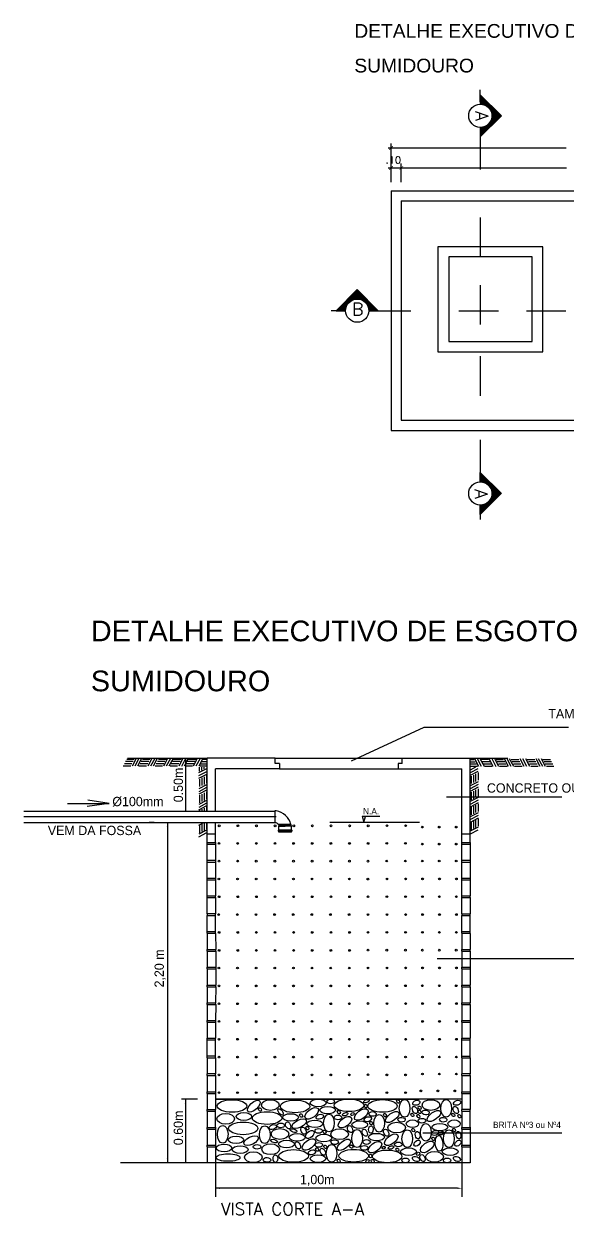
# Model space of a CAD drawing. Header units: millimetres. Extents: x -1292 to 2253, y 326 to 453.
# Drawn here: x 2054.06 to 2057.17, y 326.11 to 332.91 of the extents above; entities that cross this region are included whole.
import ezdxf
from ezdxf.enums import TextEntityAlignment as Align

# ---------------------------------------------------------------- set-up
doc = ezdxf.new("R2010")
doc.units = ezdxf.units.MM
doc.header["$LTSCALE"] = 0.5
for name, pattern in [('CENTER', [2, 1.25, -0.25, 0.25, -0.25]), ('CENTER2', [28.575, 19.05, -3.175, 3.175, -3.175]), ('CONTINU', [0]), ('DASHDOT', [25.4, 12.7, -6.35, 0, -6.35]), ('HIDDEN2', [0.1875, 0.125, -0.0625]), ('HIDDENX2', [0.75, 0.5, -0.25])]:
    doc.linetypes.add(name, pattern=pattern)
for name, color, linetype in [('ALV', 5, 'Continuous'), ('CARIMBO', 2, 'Continuous'), ('DETALLHES_CAIXAS', 6, 'Continuous'), ('GROSSA', 3, 'Continuous'), ('NIVEIS', 1, 'Continuous'), ('Peças sanitárias', 1, 'Continuous'), ('PORTAS', 3, 'Continuous'), ('SANHIDRO', 1, 'DASHDOT'), ('TEXTO0', 7, 'Continuous'), ('TigreCad', 3, 'Continuous'), ('TXT_0', 7, 'Continuous'), ('TXT_1', 2, 'Continuous'), ('TXT_2', 6, 'Continuous')]:
    doc.layers.add(name, color=color, linetype=linetype)
doc.layers.add('DI-Títulos', color=3, linetype='Continuous', lineweight=30)
doc.styles.add('ADITIVOCAD', font='ROMANS.shx')
doc.styles.add('ARIAL', font='arial.ttf', dxfattribs={"height": 2})
doc.styles.add('ROMANS', font='romans')

# ---------------------------------------------------------------- blocks, each defined once
blk = doc.blocks.new('A$C70FF6A4E')
at = {"color": 8}
blk.add_circle((0.01, 0.01), 0.01, dxfattribs=at)
blk = doc.blocks.new('A$C423523D7')
at = {"color": 8}
for centre in [(-1.182, 0.177), (-0.962, 0.177), (-0.742, 0.177), (-0.522, 0.177), (-0.083, 0.177), (0.138, 0.177), (0.358, 0.177)]:
    blk.add_circle(centre, 0.01, dxfattribs=at)
blk.add_blockref('A$C70FF6A4E', (-0.312, 0.167))
blk = doc.blocks.new('A$C49C011D1')
blk.add_blockref('A$C423523D7', (1.192, -0.167))
blk = doc.blocks.new('A$C32DA5A29')
blk.add_blockref('A$C49C011D1', (0, 0))
blk = doc.blocks.new('A$C4F476D9A')
at = {"layer": 'Peças sanitárias', "linetype": 'CENTER'}
blk.add_solid([(0.083, 0.25), (0, 0.25), (0.042, 0)], dxfattribs=at)
blk = doc.blocks.new('A$C71DC0D8D')
blk.add_blockref('A$C4F476D9A', (0, 0))
blk = doc.blocks.new('A$C7BE56E5E')
blk.add_blockref('A$C71DC0D8D', (0, 0))
blk = doc.blocks.new('A$C667A0BA7')
at = {"rotation": 270}
blk.add_blockref('A$C7BE56E5E', (0, 0.083), dxfattribs=at)
blk = doc.blocks.new('A$C64D957A7')
at = {"rotation": 180}
blk.add_blockref('A$C667A0BA7', (0.25, 0.083), dxfattribs=at)
blk = doc.blocks.new('A$C1E29288D')
at = {"rotation": 90}
blk.add_blockref('A$C64D957A7', (0.083, 0), dxfattribs=at)
blk = doc.blocks.new('A$C61DD6B29')
at = {"xscale": 0.5, "yscale": 0.5, "zscale": 0.5, "rotation": 90}
blk.add_blockref('A$C64D957A7', (0.042, 0), dxfattribs=at)
blk = doc.blocks.new('A$C675D1312')
at = {"layer": 'PORTAS', "ltscale": 0.1}
blk.add_line((0, 0), (4.106, 0), dxfattribs=at)
at = {"color": 2}
blk.add_text('BRITA Nº3 ou Nº4', height=0.18309, dxfattribs=at).set_placement((2.077, 0.145))
blk = doc.blocks.new('A$C22A138B2')
at = {"color": 8}
blk.add_circle((0.01, 0.01), 0.01, dxfattribs=at)
blk = doc.blocks.new('A$C7F82607C')
at = {"layer": 'GROSSA', "linetype": 'Continuous', "ltscale": 5}
for p, q in [((0.014, 0.253), (0, 0.253)), ((0, 0.253), (0, 0.111)), ((0.015, 0.111), (0.001, 0.111)), ((0.191, 0.09), (0.04, 0.089)), ((0.04, 0.089), (0.04, 0.085)), ((0.042, 0.089), (0.04, 0.089)), ((0.046, 0.085), (0.04, 0.085)), ((0.041, 0.01), (0.041, 0.023)), ((0.042, 0.089), (0.188, 0.09)), ((0.042, 0.009), (0.047, 0.008)), ((0.043, 0.024), (0.046, 0.025)), ((0.2, 0.024), (0.043, 0.023)), ((0.2, 0.011), (0.043, 0.01)), ((0.046, 0.085), (0.189, 0.085)), ((0.047, 0.071), (0.052, 0.075)), ((0.047, 0.026), (0.047, 0.071)), ((0.047, 0.071), (0.121, 0.071)), ((0.196, 0.026), (0.047, 0.025)), ((0.196, 0.008), (0.048, 0.007)), ((0.048, 0), (0.048, 0.006)), ((0.196, 0.001), (0.048, 0)), ((0.191, 0.076), (0.052, 0.075)), ((0.195, 0.071), (0.121, 0.071)), ((0.188, 0.09), (0.191, 0.09)), ((0.189, 0.085), (0.191, 0.085)), ((0.191, 0.085), (0.191, 0.09)), ((0.195, 0.071), (0.191, 0.076)), ((0.196, 0.027), (0.195, 0.071)), ((0.196, 0.001), (0.196, 0.007)), ((0.201, 0.025), (0.197, 0.025)), ((0.201, 0.009), (0.197, 0.008)), ((0.202, 0.011), (0.202, 0.024))]:
    blk.add_line(p, q, dxfattribs=at)
for centre, radius, start, end in [((-0.023, 0.038), 0.218, 13.7576, 80.0789), ((-0.022, 0.036), 0.0839, 39.4302, 63.7959), ((0.043, 0.023), 0.00139, 95.2331, 180.2331), ((0.043, 0.01), 0.00139, 180.2331, 255.2331), ((-0.022, 0.036), 0.0839, 27.9896, 35.6088), ((0.046, 0.026), 0.00139, 275.2331, 0.2331), ((0.046, 0.006), 0.00139, 0.2331, 75.2331), ((-0.023, 0.038), 0.218, 10.0093, 12.5559), ((0.197, 0.027), 0.00139, 180.2331, 265.2331), ((0.197, 0.007), 0.00139, 105.2331, 180.2331), ((0.2, 0.024), 0.00139, 0.2331, 85.2331), ((0.2, 0.011), 0.00139, 285.2331, 0.2331)]:
    blk.add_arc(centre, radius, start, end, dxfattribs=at)
blk = doc.blocks.new('A$C611E5ACA')
at = {"layer": 'GROSSA', "linetype": 'Continuous', "ltscale": 5}
for p, q in [((0, 0.248), (2.963, 0.248)), ((0, 0.115), (2.963, 0.115))]:
    blk.add_line(p, q, dxfattribs=at)
blk.add_blockref('A$C7F82607C', (2.963, 0))
blk = doc.blocks.new('A$C11321B0A')
blk.add_line((0, 0), (0.089, 0))
blk = doc.blocks.new('A$C659C1EAA')
at = {"rotation": 180}
blk.add_blockref('A$C1E29288D', (0.083, 0.25), dxfattribs=at)
blk = doc.blocks.new('A$C52C8562B')
at = {"color": 8}
for centre in [(0.05, 0.05), (1.15, 0.051), (2.25, 0.05), (3.35, 0.05), (5.55, 0.05), (6.65, 0.05), (7.75, 0.05), (8.847, 0.05), (9.952, 0.057), (11.053, 0.058)]:
    blk.add_circle(centre, 0.05, dxfattribs=at)
at = {"xscale": 5, "yscale": 5, "zscale": 5}
blk.add_blockref('A$C70FF6A4E', (4.4, 0), dxfattribs=at)
blk = doc.blocks.new('A$C38BB160F')
blk.add_blockref('A$C52C8562B', (0, 0))
blk = doc.blocks.new('A$C335C0337')
blk.add_line((0, 0.092), (0.048, 0))
blk = doc.blocks.new('A$C67143AF9')
blk.add_line((0, 0.081), (0.089, 0.081))
for p in [(0.013, 0.055), (0.027, 0.029), (0.041, 0)]:
    blk.add_blockref('A$C11321B0A', p)
blk = doc.blocks.new('A$C104B1F9D')
blk.add_blockref('A$C67143AF9', (0, 0))
blk = doc.blocks.new('A$C023C7444')
blk.add_blockref('A$C104B1F9D', (0, 0))
blk = doc.blocks.new('A$C48E47462')
blk.add_blockref('A$C023C7444', (0, 0))
blk = doc.blocks.new('A$C521C59AA')
blk.add_line((0, 0.092), (0.048, 0))
for p in [(0.031, 0), (0.065, 0)]:
    blk.add_blockref('A$C335C0337', p)
blk = doc.blocks.new('A$C130C3C6E')
blk.add_blockref('A$C521C59AA', (0, 0))
blk = doc.blocks.new('A$C38B56679')
blk.add_line((0, 0.094), (0.048, 0.002))
for p in [(0.033, 0), (0.065, 0.002)]:
    blk.add_blockref('A$C335C0337', p)
blk = doc.blocks.new('A$C310479E9')
at = {"layer": 'GROSSA', "linetype": 'Continuous', "ltscale": 5}
for p, q in [((0, 0.028), (0.073, 0.028)), ((0, 0.003), (0.083, 0.003)), ((0.001, 0.081), (0.045, 0.081)), ((0.001, 0.054), (0.057, 0.054)), ((0.046, 0.094), (0.094, 0.002)), ((0.079, 0.095), (0.127, 0.002)), ((0.126, 0.083), (0.215, 0.083)), ((0.398, 0.094), (0.446, 0.002))]:
    blk.add_line(p, q, dxfattribs=at)
for name, p in [('A$C335C0337', (0.112, 0.002)), ('A$C11321B0A', (0.14, 0.057)), ('A$C11321B0A', (0.153, 0.031)), ('A$C11321B0A', (0.167, 0.002)), ('A$C38B56679', (0.217, 0)), ('A$C67143AF9', (0.302, 0.002)), ('A$C335C0337', (0.429, 0.002)), ('A$C335C0337', (0.463, 0.002)), ('A$C104B1F9D', (0.48, 0.002)), ('A$C521C59AA', (0.583, 0.002)), ('A$C023C7444', (0.67, 0.002)), ('A$C130C3C6E', (0.769, 0.003)), ('A$C48E47462', (0.856, 0.002))]:
    blk.add_blockref(name, p, dxfattribs=at)
blk = doc.blocks.new('A$C318D66E1')
at = {"layer": 'CARIMBO'}
for p, q in [((0, 0.37), (4.92, 0.37)), ((4.92, 0.37), (2.3, 0)), ((4.92, 0.37), (2.37, 0.75))]:
    blk.add_line(p, q, dxfattribs=at)
blk = doc.blocks.new('A$C17917D01')
blk.add_blockref('A$C318D66E1', (0, 0))
blk = doc.blocks.new('A$C42AA328A')
at = {"layer": 'PORTAS', "ltscale": 0.1}
for p, q in [((0, 0.176), (0.045, 0)), ((0, 0.176), (0.523, 0.176)), ((0.045, 0), (0.096, 0.171))]:
    blk.add_line(p, q, dxfattribs=at)
at = {"color": 2}
blk.add_text('N.A.', height=0.1831, dxfattribs=at).set_placement((0.027, 0.23))
blk = doc.blocks.new('_ArchTick')
at = {"color": 0, "const_width": 0.15}
blk.add_lwpolyline([(-0.5, -0.5), (0.5, 0.5)], dxfattribs=at)
blk = doc.blocks.new('*X73')
at = {"color": 0}
for p, q in [((101.59, 65.457), (101.923, 65.79)), ((101.608, 65.457), (101.932, 65.781)), ((101.626, 65.457), (101.941, 65.772)), ((101.643, 65.457), (101.95, 65.763)), ((102.198, 65.457), (101.893, 65.762)), ((102.216, 65.457), (101.901, 65.771)), ((102.233, 65.457), (101.91, 65.78)), ((102.251, 65.457), (101.919, 65.789)), ((101.661, 65.457), (101.958, 65.755)), ((101.748, 65.518), (101.698, 65.568)), ((101.753, 65.531), (101.707, 65.577)), ((101.759, 65.543), (101.716, 65.586)), ((101.765, 65.554), (101.725, 65.594)), ((101.772, 65.565), (101.733, 65.603)), ((101.78, 65.575), (101.742, 65.612)), ((101.788, 65.584), (101.751, 65.621)), ((101.797, 65.593), (101.76, 65.63)), ((101.807, 65.601), (101.769, 65.639)), ((101.817, 65.609), (101.778, 65.648)), ((101.827, 65.615), (101.787, 65.656)), ((101.839, 65.622), (101.795, 65.665)), ((101.851, 65.627), (101.804, 65.674)), ((101.864, 65.632), (101.813, 65.683)), ((101.878, 65.636), (101.822, 65.692)), ((101.892, 65.639), (101.831, 65.701)), ((101.908, 65.641), (101.84, 65.709)), ((101.847, 65.626), (101.967, 65.746)), ((101.925, 65.641), (101.848, 65.718)), ((101.944, 65.64), (101.857, 65.727)), ((101.966, 65.636), (101.866, 65.736)), ((101.874, 65.635), (101.976, 65.737)), ((101.993, 65.627), (101.875, 65.745)), ((102.035, 65.602), (101.884, 65.754)), ((101.897, 65.64), (101.985, 65.728)), ((101.916, 65.641), (101.994, 65.719)), ((101.933, 65.641), (102.003, 65.71)), ((101.949, 65.639), (102.011, 65.702)), ((101.964, 65.636), (102.02, 65.693)), ((101.978, 65.633), (102.029, 65.684)), ((101.991, 65.628), (102.038, 65.675)), ((102.003, 65.622), (102.047, 65.666)), ((102.015, 65.616), (102.056, 65.657)), ((102.025, 65.609), (102.065, 65.649)), ((102.036, 65.602), (102.073, 65.64)), ((102.045, 65.594), (102.082, 65.631)), ((102.054, 65.585), (102.091, 65.622)), ((102.062, 65.576), (102.1, 65.613)), ((102.18, 65.457), (102.067, 65.571)), ((102.07, 65.566), (102.109, 65.604)), ((102.077, 65.555), (102.118, 65.595)), ((102.084, 65.544), (102.126, 65.587)), ((102.09, 65.532), (102.135, 65.578)), ((102.095, 65.52), (102.144, 65.569)), ((101.597, 65.457), (101.592, 65.462)), ((101.615, 65.457), (101.601, 65.471)), ((101.632, 65.457), (101.61, 65.48)), ((101.65, 65.457), (101.619, 65.488)), ((101.668, 65.457), (101.627, 65.497)), ((101.685, 65.457), (101.636, 65.506)), ((101.703, 65.457), (101.645, 65.515)), ((101.721, 65.457), (101.654, 65.524)), ((101.737, 65.458), (101.663, 65.533)), ((101.738, 65.475), (101.672, 65.541)), ((101.679, 65.457), (101.753, 65.531)), ((101.74, 65.49), (101.68, 65.55)), ((101.744, 65.505), (101.689, 65.559)), ((101.696, 65.457), (101.744, 65.504)), ((101.714, 65.457), (101.739, 65.482)), ((101.732, 65.457), (101.737, 65.463)), ((102.163, 65.457), (102.092, 65.528)), ((102.099, 65.506), (102.153, 65.56)), ((102.145, 65.457), (102.1, 65.502)), ((102.102, 65.492), (102.162, 65.551)), ((102.127, 65.457), (102.104, 65.48)), ((102.105, 65.477), (102.171, 65.542)), ((102.106, 65.46), (102.179, 65.534)), ((102.109, 65.457), (102.106, 65.461)), ((102.121, 65.457), (102.188, 65.525)), ((102.138, 65.457), (102.197, 65.516)), ((102.156, 65.457), (102.206, 65.507)), ((102.174, 65.457), (102.215, 65.498)), ((102.191, 65.457), (102.224, 65.489)), ((102.209, 65.457), (102.232, 65.481)), ((102.227, 65.457), (102.241, 65.472)), ((102.244, 65.457), (102.25, 65.463))]:
    blk.add_line(p, q, dxfattribs=at)

msp = doc.modelspace()

# ---------------------------------------------------------------- linework, layer by layer
for p, q in [((2055.4965, 328.6893), (2055.4965, 328.7184)), ((2055.4965, 328.7184), (2056.2226, 328.7184)), ((2055.5206, 328.6893), (2055.4965, 328.6893)), ((2055.5207, 328.6893), (2055.5207, 328.6588)), ((2056.1985, 328.6893), (2056.1985, 328.6588)), ((2056.2226, 328.6893), (2056.1985, 328.6893)), ((2056.2226, 328.6893), (2056.2226, 328.7184)), ((2056.2226, 328.7184), (2056.2226, 328.7184)), ((2055.5207, 328.6588), (2056.1985, 328.6588))]:
    msp.add_line(p, q)
at = {"color": 130}
msp.add_line((2056.3208, 328.3523), (2055.8084, 328.3523), dxfattribs=at)
at = {"color": 8}
for p, q in [((2055.1082, 328.228), (2055.1082, 328.2378)), ((2055.1577, 326.7713), (2056.3193, 326.7713))]:
    msp.add_line(p, q, dxfattribs=at)
for centre in [(2056.1346, 326.9107), (2056.2412, 326.9108), (2056.1346, 326.8095), (2056.2412, 326.8095)]:
    msp.add_circle(centre, 0.00484, dxfattribs=at)
at = {"layer": 'ALV', "linetype": 'CONTINU'}
msp.add_line((2056.6112, 326.4088), (2054.612, 326.4088), dxfattribs=at)
at = {"layer": 'DETALLHES_CAIXAS'}
for p, q in [((2056.1586, 331.9587), (2059.2455, 331.9587)), ((2056.1586, 331.9587), (2056.1586, 330.5897)), ((2056.217, 331.9004), (2059.1871, 331.9004)), ((2056.217, 331.9004), (2056.217, 330.6481)), ((2056.217, 330.6481), (2059.1871, 330.6481)), ((2056.1586, 330.5897), (2059.2455, 330.5897)), ((2055.4965, 328.7184), (2055.1081, 328.7183)), ((2055.1081, 328.4164), (2055.1081, 328.7183)), ((2056.2226, 328.7183), (2056.611, 328.7183)), ((2056.611, 328.2863), (2056.611, 328.7183)), ((2055.5207, 328.6588), (2055.156, 328.6588)), ((2055.156, 328.4164), (2055.156, 328.6588)), ((2056.1985, 328.6587), (2056.5631, 328.6587)), ((2056.5631, 328.2862), (2056.5631, 328.6587)), ((2055.1081, 328.2862), (2055.1081, 328.3516)), ((2055.156, 328.2863), (2055.156, 328.3516)), ((2055.1081, 328.2863), (2055.156, 328.2863)), ((2056.5631, 328.2863), (2056.611, 328.2863))]:
    msp.add_line(p, q, dxfattribs=at)
at = {"layer": 'GROSSA', "linetype": 'Continuous', "ltscale": 5}
for p, q in [((2054.6526, 328.7183), (2055.1069, 328.7183)), ((2056.3675, 328.7183), (2056.825, 328.7183)), ((2056.6125, 328.6985), (2056.6398, 328.6985)), ((2056.6126, 328.7112), (2056.6341, 328.7112)), ((2056.6349, 328.7178), (2056.6581, 328.6731)), ((2056.6507, 328.718), (2056.6739, 328.6734)), ((2056.6732, 328.7126), (2056.7162, 328.7126)), ((2056.8051, 328.7178), (2056.8284, 328.6731)), ((2055.0607, 328.6363), (2055.1067, 328.66)), ((2055.0607, 328.6047), (2055.1053, 328.628)), ((2055.0646, 328.6445), (2055.0646, 328.6672)), ((2055.0774, 328.651), (2055.0774, 328.6677)), ((2055.0901, 328.6574), (2055.0901, 328.6672)), ((2056.6121, 328.6858), (2056.6477, 328.6858)), ((2056.6124, 328.6533), (2056.6434, 328.6693)), ((2056.6124, 328.6217), (2056.657, 328.645)), ((2056.6125, 328.6735), (2056.6529, 328.6735)), ((2055.0611, 328.4249), (2055.1058, 328.4481)), ((2055.0663, 328.4165), (2055.0663, 328.4213)), ((2055.0791, 328.4165), (2055.0791, 328.4278)), ((2055.0918, 328.4165), (2055.0918, 328.4342)), ((2055.1057, 328.4165), (2055.1057, 328.441)), ((2056.6128, 328.4419), (2056.6574, 328.4651)), ((2055.0611, 328.3374), (2055.0888, 328.3522)), ((2055.1057, 328.313), (2055.1057, 328.3522)), ((2056.618, 328.3104), (2056.618, 328.3534)), ((2055.0609, 328.2708), (2055.1055, 328.294)), ((2055.0663, 328.2933), (2055.0663, 328.3364)), ((2056.6126, 328.2875), (2056.6572, 328.3107))]:
    msp.add_line(p, q, dxfattribs=at)
at = {"layer": 'NIVEIS', "linetype": 'CENTER2'}
for p, q in [((2056.6686, 332.4674), (2056.6686, 332.5357)), ((2056.6686, 332.307), (2056.6686, 332.0812)), ((2056.6686, 331.806), (2056.6686, 331.5802)), ((2056.6686, 331.4202), (2056.6686, 331.1945)), ((2055.8853, 331.2742), (2055.817, 331.2742)), ((2056.0457, 331.2742), (2056.2714, 331.2742)), ((2056.5467, 331.2742), (2056.7725, 331.2742)), ((2056.9325, 331.2742), (2057.1582, 331.2742)), ((2056.6686, 331.0135), (2056.6686, 330.7877)), ((2056.6686, 330.5362), (2056.6686, 330.3105))]:
    msp.add_line(p, q, dxfattribs=at)
at = {"layer": 'PORTAS', "ltscale": 0.1}
for p, q in [((2055.9328, 328.7047), (2056.3482, 328.8955)), ((2056.3482, 328.8955), (2057.1733, 328.8955)), ((2056.4746, 328.4985), (2057.1351, 328.4985)), ((2057.4214, 327.5739), (2056.4218, 327.5739))]:
    msp.add_line(p, q, dxfattribs=at)
at = {"layer": 'SANHIDRO'}
msp.add_line((2055.5013, 328.3836), (2054.0601, 328.3836), dxfattribs=at)
at = {"layer": 'TEXTO0', "color": 8}
msp.add_line((2056.5629, 326.7713), (2055.1562, 326.7713), dxfattribs=at)
for centre in [(2056.3371, 328.3254), (2056.4339, 328.3254), (2056.5307, 328.3254), (2056.3371, 328.2286), (2056.4339, 328.2286), (2056.5307, 328.2286), (2055.1752, 328.1311), (2055.2817, 328.1311), (2055.3882, 328.131), (2055.4946, 328.131), (2055.7076, 328.131), (2055.8141, 328.131), (2055.9206, 328.131), (2056.0267, 328.131), (2056.1337, 328.1318), (2056.2403, 328.1318), (2056.3371, 328.1318), (2056.4339, 328.1318), (2056.5307, 328.1318), (2056.0264, 328.0285), (2056.1351, 328.0295), (2056.2417, 328.0296), (2056.3385, 328.0296), (2056.4353, 328.0296), (2056.5321, 328.0296), (2056.0269, 327.9277), (2056.1347, 327.9279), (2056.2412, 327.9279), (2056.338, 327.9279), (2056.4348, 327.9279), (2056.5316, 327.9279), (2056.0269, 327.8262), (2056.1351, 327.8259), (2056.2417, 327.826), (2056.3385, 327.826), (2056.4353, 327.826), (2056.5321, 327.826), (2056.1347, 327.7243), (2056.2412, 327.7243), (2056.338, 327.7243), (2056.4348, 327.7243), (2056.5316, 327.7243), (2056.0269, 327.6229), (2056.1342, 327.6228), (2056.2407, 327.6228), (2056.3375, 327.6228), (2056.4343, 327.6228), (2056.5311, 327.6228), (2056.0269, 327.5213), (2056.1352, 327.5213), (2056.2417, 327.5214), (2056.3385, 327.5214), (2056.4353, 327.5214), (2056.5321, 327.5214), (2056.0269, 327.4198), (2056.1341, 327.4194), (2056.2406, 327.4194), (2056.3374, 327.4194), (2056.4342, 327.4194), (2056.531, 327.4194), (2056.0269, 327.3183), (2056.1352, 327.3178), (2056.2417, 327.3179), (2056.3385, 327.3179), (2056.4353, 327.3179), (2056.5321, 327.3179), (2056.1352, 327.216), (2056.2417, 327.216), (2056.3385, 327.216), (2056.4353, 327.216), (2056.5321, 327.216), (2056.1352, 327.1142), (2056.2417, 327.1142), (2056.3385, 327.1142), (2056.4353, 327.1142), (2056.5321, 327.1142), (2056.1346, 327.0124), (2056.2412, 327.0125), (2056.338, 327.0125), (2056.4348, 327.0125), (2056.5316, 327.0125), (2056.338, 326.9157), (2056.4348, 326.9157), (2056.5316, 326.9157), (2056.329, 326.8191), (2056.4258, 326.8191), (2056.5226, 326.8191)]:
    msp.add_circle(centre, 0.00484, dxfattribs=at)
for centre, major_axis, ratio in [((2055.2499, 326.7331), (0.0841, 0), 0.428568), ((2055.3743, 326.7319), (0.0329, 0.0313), 0.470562), ((2055.4097, 326.7129), (0.0063, -0.00839), 0.720979), ((2055.469, 326.7385), (0.0507, 0), 0.604603), ((2055.5273, 326.6993), (0.0125, -0.0167), 0.518695), ((2055.6102, 326.7305), (0.0841, 0), 0.428568), ((2055.7053, 326.691), (0.0363, 0.0272), 0.520687), ((2055.7423, 326.7504), (0.0454, 0), 0.470562), ((2055.7963, 326.7095), (0.0454, 0), 0.470562), ((2055.8141, 326.7595), (0.0214, 0), 0.6243), ((2055.9184, 326.7369), (0.0841, 0), 0.428568), ((2055.9887, 326.6841), (0.0363, 0.0272), 0.520687), ((2056.0179, 326.7606), (-0.0157, -0.0052), 0.526659), ((2056.0142, 326.7321), (-0.0063, 0.00839), 0.720979), ((2056.1099, 326.7332), (-0.0841, 0), 0.428568), ((2056.1987, 326.7593), (-0.0063, 0.00839), 0.720979), ((2056.2361, 326.7197), (0, 0.0507), 0.604603), ((2056.2949, 326.7102), (-0.0093, 0.0192), 0.6243), ((2056.3029, 326.7514), (-0.0203, -0.0067), 0.6243), ((2056.322, 326.7233), (-0.0063, 0.00839), 0.720979), ((2056.3861, 326.7385), (0.0507, 0), 0.604603), ((2056.4739, 326.7197), (0, 0.0507), 0.604603), ((2056.5283, 326.7102), (-0.0093, 0.0192), 0.6243), ((2056.5363, 326.7514), (-0.0203, -0.0067), 0.6243), ((2055.2139, 326.6598), (0.0507, 0), 0.604603), ((2055.3179, 326.6731), (0.044, 0), 0.515142), ((2055.45, 326.6638), (0.0841, 0), 0.428568), ((2055.5848, 326.6678), (0.0454, 0), 0.470562), ((2055.6337, 326.6317), (0.0406, 0.0203), 0.470562), ((2055.6449, 326.6783), (0.0063, -0.00839), 0.720979), ((2055.7228, 326.6311), (0.0454, 0), 0.470562), ((2055.7517, 326.6715), (0.0203, 0.0067), 0.6243), ((2055.8037, 326.6353), (0, -0.0507), 0.604603), ((2055.855, 326.6682), (0.0214, 0), 0.6243), ((2055.8603, 326.6982), (0.0063, -0.00839), 0.720979), ((2055.8952, 326.6411), (0.0363, 0.0272), 0.520687), ((2055.8967, 326.6861), (0.0157, 0.0052), 0.526659), ((2055.9385, 326.6869), (0.00742, 0.00743), 0.720979), ((2056.0261, 326.6578), (-0.0203, -0.0067), 0.6243), ((2056.0527, 326.6874), (-0.0213, 0.0019), 0.6243), ((2056.0907, 326.6344), (0, 0.0507), 0.604603), ((2056.1234, 326.6808), (-0.0063, 0.00839), 0.720979), ((2056.1657, 326.6703), (-0.0363, -0.0272), 0.470562), ((2056.2187, 326.6548), (-0.0213, 0.0019), 0.6243), ((2056.2808, 326.6318), (-0.0352, 0), 0.606527), ((2056.2808, 326.6818), (-0.0063, 0.00839), 0.720979), ((2056.315, 326.6748), (-0.0063, 0.00839), 0.720979), ((2056.3217, 326.6994), (-0.0063, 0.00839), 0.720979), ((2056.3353, 326.6492), (-0.0213, 0.0019), 0.6243), ((2056.3558, 326.6959), (-0.0213, 0.0019), 0.6243), ((2056.4038, 326.676), (-0.0363, -0.0272), 0.470562), ((2056.4566, 326.6548), (-0.0213, 0.0019), 0.6243), ((2056.5187, 326.6318), (-0.0352, 0), 0.606527), ((2056.5142, 326.6818), (-0.0063, 0.00839), 0.720979), ((2056.5484, 326.6748), (-0.0063, 0.00839), 0.720979), ((2055.1966, 326.5719), (0, -0.0507), 0.604603), ((2055.3139, 326.6052), (0.0841, 0), 0.428568), ((2055.4368, 326.5692), (0, -0.0507), 0.604603), ((2055.4828, 326.6127), (0.0203, 0.0067), 0.6243), ((2055.5234, 326.5732), (0.0507, 0), 0.604603), ((2055.5282, 326.622), (0.0214, 0), 0.6243), ((2055.5701, 326.6224), (0.0093, -0.0192), 0.6243), ((2055.6585, 326.5922), (0.0093, -0.0192), 0.6243), ((2055.6807, 326.607), (0.0063, -0.00839), 0.720979), ((2055.7447, 326.5906), (0.0214, 0), 0.6243), ((2055.7784, 326.586), (0.0063, -0.00839), 0.720979), ((2055.8645, 326.5722), (0.0507, 0), 0.604603), ((2055.9244, 326.6012), (0.0093, -0.0192), 0.6243), ((2055.9643, 326.5474), (0, -0.0507), 0.604603), ((2055.9793, 326.6263), (0.0454, 0), 0.470562), ((2056.0082, 326.5806), (-0.0093, 0.0192), 0.6243), ((2056.0431, 326.5985), (-0.0005, -0.0213), 0.6243), ((2056.0447, 326.6349), (-0.0063, 0.00839), 0.720979), ((2056.1306, 326.5806), (-0.0093, 0.0192), 0.6243), ((2056.1905, 326.6096), (-0.0507, 0), 0.604603), ((2056.2513, 326.5465), (0, 0.0507), 0.604603), ((2056.2853, 326.5958), (-0.0063, 0.00839), 0.720979), ((2056.3103, 326.5667), (-0.0052, 0.0207), 0.6243), ((2056.3577, 326.5821), (0, -0.0507), 0.604603), ((2056.4101, 326.5797), (0.0203, 0.0067), 0.6243), ((2056.4375, 326.6123), (-0.0454, 0), 0.470562), ((2056.4453, 326.5773), (-0.0157, -0.0052), 0.526659), ((2056.4892, 326.5465), (0, 0.0507), 0.604603), ((2056.5187, 326.5958), (-0.0063, 0.00839), 0.720979), ((2056.5437, 326.5667), (-0.0052, 0.0207), 0.6243), ((2055.2045, 326.4932), (0.044, 0), 0.515142), ((2055.2726, 326.5398), (0.0454, 0), 0.470562), ((2055.3589, 326.5351), (0.0406, 0.0203), 0.470562), ((2055.3927, 326.4999), (0.0214, 0), 0.6243), ((2055.47, 326.4862), (0.0507, 0), 0.604603), ((2055.5608, 326.5159), (0.0454, 0), 0.470562), ((2055.6223, 326.5539), (0.0454, 0), 0.470562), ((2055.6259, 326.5085), (0.0093, -0.0192), 0.6243), ((2055.6895, 326.5135), (0.0363, 0.0272), 0.520687), ((2055.7458, 326.5109), (0.0214, 0), 0.6243), ((2055.7743, 326.5501), (0.0454, 0), 0.470562), ((2055.819, 326.4621), (0, -0.0507), 0.604603), ((2055.8364, 326.5271), (0.0213, -0.0019), 0.6243), ((2055.8894, 326.5116), (0.0363, 0.0272), 0.470562), ((2056.0189, 326.5275), (-0.0214, 0), 0.6243), ((2056.0664, 326.4977), (-0.0363, -0.0272), 0.520687), ((2056.0758, 326.5555), (-0.0454, 0), 0.470562), ((2056.1599, 326.5407), (-0.0363, -0.0272), 0.520687), ((2056.2001, 326.5136), (-0.0214, 0), 0.6243), ((2056.3076, 326.5204), (-0.0159, -0.0143), 0.6243), ((2056.365, 326.4991), (-0.0363, -0.0272), 0.520687), ((2056.4, 326.5455), (-0.0063, 0.00839), 0.720979), ((2056.4327, 326.5196), (0.0036, -0.0452), 0.470562), ((2056.541, 326.5204), (-0.0159, -0.0143), 0.6243), ((2055.2272, 326.4385), (0.0681, 0), 0.31339), ((2055.2966, 326.4839), (0.0454, 0), 0.470562), ((2055.3714, 326.4406), (0.0507, 0), 0.604603), ((2055.4974, 326.4326), (0, -0.0214), 0.6243), ((2055.6022, 326.4479), (0.0841, 0), 0.428568), ((2055.7066, 326.4686), (0.0203, 0.0067), 0.6243), ((2055.7411, 326.4327), (0.0454, 0), 0.470562), ((2055.7363, 326.4842), (0.0063, -0.00839), 0.720979), ((2055.7688, 326.4716), (0.0093, -0.0192), 0.6243), ((2055.7829, 326.5), (0.0063, -0.00839), 0.720979), ((2055.9451, 326.4486), (0.0841, 0), 0.428568), ((2055.9317, 326.501), (0.0063, -0.00839), 0.720979), ((2056.0053, 326.4936), (-0.0214, 0), 0.6243), ((2056.0414, 326.4478), (0.0021, -0.0103), 0.720979), ((2056.1367, 326.445), (-0.0841, 0), 0.428568), ((2056.1165, 326.495), (-0.00742, -0.00743), 0.720979), ((2056.1584, 326.4957), (-0.0157, -0.0052), 0.526659), ((2056.1948, 326.4836), (-0.0063, 0.00839), 0.720979), ((2056.2587, 326.4723), (-0.0454, 0), 0.470562), ((2056.3015, 326.4302), (-0.0195, 0.0086), 0.6243), ((2056.3131, 326.4596), (-0.00742, -0.00743), 0.720979), ((2056.3381, 326.4359), (-0.0093, 0.0192), 0.6243), ((2056.4069, 326.4428), (0.0507, 0), 0.604603), ((2056.4966, 326.4723), (-0.0454, 0), 0.470562), ((2056.5349, 326.4302), (-0.0195, 0.0086), 0.6243), ((2055.4498, 326.4253), (0.0213, -0.0016), 0.6243), ((2055.8591, 326.4198), (-0.0063, 0.00839), 0.720979), ((2056.0236, 326.4182), (-0.00742, -0.00743), 0.720979), ((2056.0538, 326.4186), (-0.0063, 0.00839), 0.720979), ((2056.241, 326.4223), (-0.0214, 0), 0.6243), ((2056.4789, 326.4223), (-0.0214, 0), 0.6243)]:
    msp.add_ellipse(centre, major_axis=major_axis, ratio=ratio, dxfattribs=at)
for centre, major_axis, ratio, start_param, end_param in [((2055.6015, 326.5926), (-0.0195, 0.0057), 0.439701, -3.141592653589793, 3.141592653589793), ((2055.6947, 326.5703), (0.0218, 0.0188), 0.5818, -1.570796, 4.712389), ((2055.4898, 326.5326), (-0.0195, 0.0057), 0.439701, -3.141592653589793, 3.141592653589793)]:
    msp.add_ellipse(centre, major_axis=major_axis, ratio=ratio, start_param=start_param, end_param=end_param, dxfattribs=at)
at = {"layer": 'TigreCad'}
for points in [[(2057.0265, 331.6393), (2056.4265, 331.6393), (2056.4265, 331.0393), (2057.0265, 331.0393)], [(2056.9642, 331.5814), (2056.4887, 331.5814), (2056.4887, 331.0973), (2056.9642, 331.0973)]]:
    msp.add_lwpolyline(points, close=True, dxfattribs=at)
at = {"layer": 'TXT_0', "linetype": 'ByBlock'}
for p, q in [((2056.1586, 332.0077), (2056.1586, 332.2279)), ((2056.1423, 332.2035), (2057.1598, 332.2035)), ((2056.217, 332.0077), (2056.217, 332.1139)), ((2056.217, 332.0077), (2056.217, 332.1139)), ((2056.1423, 332.0894), (2056.2972, 332.0894)), ((2056.2809, 332.0894), (2057.1608, 332.0894)), ((2054.984, 328.7183), (2054.984, 328.4166)), ((2054.8056, 328.352), (2054.7766, 328.352)), ((2054.8056, 328.352), (2054.8347, 328.352)), ((2054.8809, 328.352), (2054.8809, 326.4088)), ((2055.0517, 326.7713), (2054.9613, 326.7713)), ((2054.984, 326.7713), (2054.984, 326.4088)), ((2055.1562, 326.4088), (2055.1562, 326.2152)), ((2056.5629, 326.4088), (2056.5629, 326.2636)), ((2056.5387, 326.2636), (2055.1562, 326.2636)), ((2056.5629, 326.2636), (2056.5629, 326.2152))]:
    msp.add_line(p, q, dxfattribs=at)
at = {"layer": 'TXT_0', "linetype": 'HIDDEN2', "ltscale": 0.5}
for p, q in [((2055.1082, 328.2378), (2055.1081, 328.2862)), ((2055.1561, 328.2377), (2055.156, 328.2863)), ((2056.5631, 328.2378), (2056.5631, 328.2862)), ((2056.611, 328.2377), (2056.611, 328.2863)), ((2055.1081, 328.2377), (2055.1561, 328.2377)), ((2055.1082, 328.1359), (2055.1082, 328.228)), ((2055.1082, 328.228), (2055.1561, 328.228)), ((2055.1561, 328.2377), (2055.1561, 328.228)), ((2055.1561, 328.228), (2055.1561, 328.136)), ((2056.5631, 328.228), (2056.5631, 328.2378)), ((2056.5631, 328.2377), (2056.6111, 328.2377)), ((2056.5631, 328.1359), (2056.5631, 328.228)), ((2056.5631, 328.228), (2056.611, 328.228)), ((2056.611, 328.2377), (2056.611, 328.228)), ((2056.611, 328.228), (2056.611, 328.136)), ((2055.1081, 328.1359), (2055.1081, 328.1548)), ((2055.156, 328.1548), (2055.156, 328.1359)), ((2056.5631, 328.1359), (2056.5631, 328.1548)), ((2056.611, 328.1548), (2056.611, 328.1359)), ((2055.1081, 328.1262), (2055.1081, 328.136)), ((2055.1081, 328.0341), (2055.1081, 328.1262)), ((2055.1081, 328.1262), (2055.156, 328.1262)), ((2055.1082, 328.1359), (2055.156, 328.1359)), ((2055.156, 328.1359), (2055.156, 328.1262)), ((2055.156, 328.1262), (2055.156, 328.0342)), ((2056.5631, 328.1262), (2056.5631, 328.136)), ((2056.5631, 328.1359), (2056.611, 328.1359)), ((2056.5631, 328.1262), (2056.611, 328.1262)), ((2056.5631, 328.0341), (2056.5631, 328.1262)), ((2056.611, 328.1359), (2056.611, 328.1262)), ((2056.611, 328.1262), (2056.611, 328.0342)), ((2055.1081, 328.0246), (2055.1081, 328.0341)), ((2055.1081, 328.0341), (2055.156, 328.0341)), ((2055.1081, 327.9325), (2055.1081, 328.0246)), ((2055.1081, 328.0246), (2055.156, 328.0246)), ((2055.156, 328.0341), (2055.156, 328.0246)), ((2055.156, 328.0246), (2055.156, 327.9325)), ((2056.5631, 328.0341), (2056.611, 328.0341)), ((2056.5631, 328.0246), (2056.5631, 328.0341)), ((2056.5631, 327.9325), (2056.5631, 328.0246)), ((2056.5631, 328.0246), (2056.611, 328.0246)), ((2056.611, 328.0341), (2056.611, 328.0246)), ((2056.611, 328.0246), (2056.611, 327.9325)), ((2055.1081, 327.9227), (2055.1081, 327.9325)), ((2055.1081, 327.9325), (2055.156, 327.9325)), ((2055.1081, 327.8309), (2055.1081, 327.9227)), ((2055.1081, 327.9227), (2055.156, 327.9227)), ((2055.156, 327.9227), (2055.156, 327.9325)), ((2055.1561, 327.9227), (2055.1561, 327.8307)), ((2056.5631, 327.9325), (2056.611, 327.9325)), ((2056.5631, 327.9227), (2056.5631, 327.9325)), ((2056.5631, 327.9227), (2056.611, 327.9227)), ((2056.5631, 327.8309), (2056.5631, 327.9227)), ((2056.611, 327.9227), (2056.611, 327.9325)), ((2056.6111, 327.9227), (2056.6111, 327.8307)), ((2055.1081, 327.8309), (2055.1081, 327.8211)), ((2055.1561, 327.8307), (2055.1081, 327.8307)), ((2055.1081, 327.8211), (2055.1561, 327.8214)), ((2055.1081, 327.7287), (2055.1081, 327.8211)), ((2055.1561, 327.8214), (2055.1561, 327.8307)), ((2055.1561, 327.7287), (2055.1561, 327.8214)), ((2056.5631, 327.8309), (2056.6111, 327.8307)), ((2056.5631, 327.8309), (2056.5631, 327.8211)), ((2056.5631, 327.8211), (2056.6111, 327.8214)), ((2056.5631, 327.7287), (2056.5631, 327.8211)), ((2056.6111, 327.8214), (2056.6111, 327.8307)), ((2056.6111, 327.7287), (2056.6111, 327.8214)), ((2055.108, 327.719), (2055.108, 327.7287)), ((2055.108, 327.719), (2055.108, 327.6269)), ((2055.108, 327.719), (2055.1561, 327.719)), ((2055.1081, 327.7287), (2055.1561, 327.7287)), ((2055.1561, 327.7189), (2055.1561, 327.7286)), ((2055.1561, 327.7286), (2055.1561, 327.7286)), ((2055.1561, 327.7189), (2055.1564, 327.6269)), ((2056.563, 327.719), (2056.563, 327.7287)), ((2056.563, 327.719), (2056.563, 327.6269)), ((2056.563, 327.719), (2056.6111, 327.719)), ((2056.5631, 327.7287), (2056.6111, 327.7287)), ((2056.6111, 327.7286), (2056.6111, 327.7286)), ((2056.6111, 327.7189), (2056.6111, 327.7286)), ((2056.6111, 327.7189), (2056.6113, 327.6269)), ((2055.108, 327.617), (2055.108, 327.6269)), ((2055.108, 327.6269), (2055.1564, 327.6269)), ((2055.108, 327.617), (2055.108, 327.5252)), ((2055.108, 327.617), (2055.1564, 327.617)), ((2055.1564, 327.617), (2055.1564, 327.6269)), ((2055.1564, 327.617), (2055.1564, 327.5252)), ((2056.563, 327.6269), (2056.6113, 327.6269)), ((2056.563, 327.617), (2056.563, 327.6269)), ((2056.563, 327.617), (2056.563, 327.5252)), ((2056.563, 327.617), (2056.6113, 327.617)), ((2056.6113, 327.617), (2056.6113, 327.6269)), ((2056.6113, 327.617), (2056.6113, 327.5252)), ((2055.108, 327.5154), (2055.108, 327.5252)), ((2055.108, 327.5252), (2055.1564, 327.5252)), ((2055.108, 327.5154), (2055.108, 327.4237)), ((2055.108, 327.5154), (2055.1563, 327.5154)), ((2055.1564, 327.5252), (2055.1564, 327.5156)), ((2055.1564, 327.5154), (2055.1564, 327.4236)), ((2056.563, 327.5252), (2056.6113, 327.5252)), ((2056.563, 327.5154), (2056.563, 327.5252)), ((2056.563, 327.5154), (2056.563, 327.4237)), ((2056.563, 327.5154), (2056.6113, 327.5154)), ((2056.6113, 327.5252), (2056.6113, 327.5156)), ((2056.6113, 327.5154), (2056.6113, 327.4236)), ((2055.108, 327.4139), (2055.108, 327.4237)), ((2055.108, 327.4237), (2055.1564, 327.4236)), ((2055.108, 327.4139), (2055.108, 327.3219)), ((2055.108, 327.4139), (2055.1563, 327.4139)), ((2055.1564, 327.4138), (2055.1563, 327.3219)), ((2055.1564, 327.414), (2055.1564, 327.4236)), ((2056.563, 327.4237), (2056.6113, 327.4236)), ((2056.563, 327.4139), (2056.563, 327.4237)), ((2056.563, 327.4139), (2056.563, 327.3219)), ((2056.563, 327.4139), (2056.6113, 327.4139)), ((2056.6113, 327.414), (2056.6113, 327.4236)), ((2056.6113, 327.4138), (2056.6113, 327.3219)), ((2055.108, 327.3123), (2055.108, 327.3219)), ((2055.108, 327.3219), (2055.1563, 327.3219)), ((2055.108, 327.3123), (2055.108, 327.2203)), ((2055.108, 327.3123), (2055.1564, 327.3123)), ((2055.1564, 327.3123), (2055.1563, 327.3219)), ((2055.1564, 327.3123), (2055.1563, 327.2201)), ((2056.563, 327.3219), (2056.6113, 327.3219)), ((2056.563, 327.3123), (2056.563, 327.3219)), ((2056.563, 327.3123), (2056.563, 327.2203)), ((2056.563, 327.3123), (2056.6114, 327.3123)), ((2056.6114, 327.3123), (2056.6113, 327.3219)), ((2056.6114, 327.3123), (2056.6113, 327.2201)), ((2055.108, 327.2115), (2055.108, 327.2203)), ((2055.108, 327.2203), (2055.1563, 327.2203)), ((2055.108, 327.2115), (2055.108, 327.1195)), ((2055.108, 327.2115), (2055.1563, 327.2115)), ((2055.1563, 327.2204), (2055.1563, 327.2115)), ((2055.1563, 327.2115), (2055.1563, 327.1195)), ((2056.563, 327.2115), (2056.563, 327.2203)), ((2056.563, 327.2203), (2056.6113, 327.2203)), ((2056.563, 327.2115), (2056.563, 327.1195)), ((2056.563, 327.2115), (2056.6113, 327.2115)), ((2056.6113, 327.2204), (2056.6113, 327.2115)), ((2056.6113, 327.2115), (2056.6113, 327.1195)), ((2055.1079, 327.0179), (2055.1079, 327.1093)), ((2055.108, 327.1096), (2055.108, 327.1195)), ((2055.108, 327.1195), (2055.156, 327.1195)), ((2055.156, 327.1096), (2055.108, 327.1096)), ((2055.156, 327.1096), (2055.156, 327.1195)), ((2055.156, 327.0179), (2055.156, 327.1096)), ((2056.5629, 327.0179), (2056.5629, 327.1093)), ((2056.563, 327.1096), (2056.563, 327.1195)), ((2056.563, 327.1195), (2056.611, 327.1195)), ((2056.611, 327.1096), (2056.563, 327.1096)), ((2056.611, 327.1096), (2056.611, 327.1195)), ((2056.611, 327.0179), (2056.611, 327.1096)), ((2055.1079, 327.0083), (2055.1079, 327.0179)), ((2055.1079, 327.0083), (2055.1079, 326.9162)), ((2055.1079, 327.0083), (2055.156, 327.0082)), ((2055.156, 327.0179), (2055.1081, 327.0179)), ((2055.156, 327.0179), (2055.156, 327.0179)), ((2055.156, 327.0082), (2055.156, 327.0179)), ((2055.156, 327.0082), (2055.1562, 326.9162)), ((2056.5629, 327.0179), (2056.611, 327.0179)), ((2056.5629, 327.0083), (2056.5629, 327.0179)), ((2056.5629, 327.0083), (2056.5629, 326.9162)), ((2056.5629, 327.0083), (2056.611, 327.0082)), ((2056.611, 327.0179), (2056.611, 327.0179)), ((2056.611, 327.0082), (2056.611, 327.0179)), ((2056.611, 327.0082), (2056.6112, 326.9162)), ((2055.1562, 326.9162), (2055.1078, 326.9162)), ((2055.1079, 326.9063), (2055.1079, 326.9162)), ((2055.1079, 326.9063), (2055.1079, 326.8145)), ((2055.1079, 326.9063), (2055.1562, 326.9063)), ((2055.1562, 326.9063), (2055.1562, 326.9162)), ((2055.1562, 326.9063), (2055.1562, 326.8145)), ((2056.6112, 326.9162), (2056.5628, 326.9162)), ((2056.5629, 326.9063), (2056.5629, 326.9162)), ((2056.5629, 326.9063), (2056.6112, 326.9063)), ((2056.5629, 326.9063), (2056.5629, 326.8145)), ((2056.6112, 326.9063), (2056.6112, 326.9162)), ((2056.6112, 326.9063), (2056.6112, 326.8145)), ((2055.1079, 326.8047), (2055.1079, 326.8145)), ((2055.1079, 326.8145), (2055.1562, 326.8145)), ((2055.1079, 326.8047), (2055.1079, 326.713)), ((2055.1079, 326.8047), (2055.1562, 326.8047)), ((2055.1562, 326.8145), (2055.1562, 326.8049)), ((2055.1562, 326.8047), (2055.1562, 326.7129)), ((2056.5629, 326.8145), (2056.6112, 326.8145)), ((2056.5629, 326.8047), (2056.5629, 326.8145)), ((2056.5629, 326.8047), (2056.5629, 326.713)), ((2056.5629, 326.8047), (2056.6112, 326.8047)), ((2056.6112, 326.8145), (2056.6112, 326.8049)), ((2056.6112, 326.8047), (2056.6112, 326.7129)), ((2055.1079, 326.7031), (2055.1079, 326.713)), ((2055.1079, 326.713), (2055.1562, 326.7129)), ((2055.1079, 326.7031), (2055.1562, 326.7033)), ((2055.1079, 326.7031), (2055.1079, 326.6112)), ((2055.1562, 326.7033), (2055.1562, 326.7129)), ((2055.1563, 326.6113), (2055.1562, 326.7033)), ((2056.5629, 326.7031), (2056.5629, 326.713)), ((2056.5629, 326.7031), (2056.5629, 326.6112)), ((2056.5629, 326.7031), (2056.6115, 326.7031)), ((2056.6112, 326.7129), (2056.5632, 326.7129)), ((2056.6112, 326.7033), (2056.6112, 326.7129)), ((2056.6113, 326.6113), (2056.6112, 326.7033)), ((2055.1079, 326.6016), (2055.1079, 326.6112)), ((2055.1079, 326.6112), (2055.1564, 326.6112)), ((2055.1079, 326.6016), (2055.1079, 326.5096)), ((2055.1079, 326.6016), (2055.1563, 326.6016)), ((2055.1563, 326.6113), (2055.1563, 326.6016)), ((2055.1563, 326.6016), (2055.1563, 326.5097)), ((2056.5629, 326.6112), (2056.6114, 326.6112)), ((2056.5629, 326.6016), (2056.5629, 326.6112)), ((2056.5629, 326.6016), (2056.5629, 326.5096)), ((2056.5629, 326.6016), (2056.6113, 326.6016)), ((2056.6113, 326.6113), (2056.6113, 326.6016)), ((2056.6113, 326.6016), (2056.6113, 326.5097)), ((2055.1079, 326.5007), (2055.1079, 326.5096)), ((2055.1079, 326.5096), (2055.1564, 326.5096)), ((2055.1079, 326.5007), (2055.1079, 326.4088)), ((2055.1079, 326.5007), (2055.1562, 326.5007)), ((2055.1562, 326.5097), (2055.1562, 326.5007)), ((2055.1562, 326.5007), (2055.1562, 326.4088)), ((2056.5629, 326.5096), (2056.6114, 326.5096)), ((2056.5629, 326.5007), (2056.5629, 326.5096)), ((2056.5629, 326.5007), (2056.5629, 326.4088)), ((2056.5629, 326.5007), (2056.6112, 326.5007)), ((2056.6112, 326.5097), (2056.6112, 326.5007)), ((2056.6112, 326.5007), (2056.6112, 326.4088))]:
    msp.add_line(p, q, dxfattribs=at)
at = {"layer": 'TXT_1'}
for p, q in [((2056.6686, 332.5075), (2056.6686, 332.4535)), ((2056.6686, 332.5075), (2056.789, 332.3872)), ((2056.789, 332.3872), (2056.6686, 332.2669)), ((2056.6686, 332.3209), (2056.6686, 332.2669)), ((2055.8452, 331.2742), (2055.9655, 331.3946)), ((2055.9655, 331.3946), (2056.0858, 331.2742)), ((2055.8452, 331.2742), (2055.8992, 331.2742)), ((2056.0318, 331.2742), (2056.0858, 331.2742)), ((2056.789, 330.2303), (2056.6686, 330.3506)), ((2056.6686, 330.2966), (2056.6686, 330.3506)), ((2056.6686, 330.11), (2056.6686, 330.164))]:
    msp.add_line(p, q, dxfattribs=at)
for centre in [(2056.6686, 332.3872), (2055.9655, 331.2742), (2056.6686, 330.2303)]:
    msp.add_circle(centre, 0.0663, dxfattribs=at)
at = {"layer": 'TXT_2', "linetype": 'CENTER2'}
for p, q in [((2056.7193, 331.9587), (2056.8058, 331.9587)), ((2056.6686, 330.1501), (2056.6686, 330.0818))]:
    msp.add_line(p, q, dxfattribs=at)

# ---------------------------------------------------------------- block references
for name, p, xscale, yscale, zscale in [('A$C310479E9', (2055.1052, 328.672), -0.4839999999994689, 0.484000000000151, 0.4840000000000001), ('A$C611E5ACA', (2054.0607, 328.2965), 0.4839999999994689, 0.484000000000151, 0.4840000000000001), ('A$C17917D01', (2054.3106, 328.4423), 0.04839999999967404, 0.04839999999990141, 0.04840000000000002), ('A$C32DA5A29', (2055.1703, 326.9059), 0.4839999999994689, 0.484000000000151, 0.4840000000000001), ('A$C22A138B2', (2056.0222, 326.9063), 0.4839999999994689, 0.484000000000151, 0.4840000000000001), ('A$C22A138B2', (2056.0222, 326.8047), 0.4839999999994689, 0.484000000000151, 0.4840000000000001)]:
    msp.add_blockref(name, p, dxfattribs=dict(xscale=xscale, yscale=yscale, zscale=zscale))
at = {"color": 8, "xscale": 0.4839999999994689, "yscale": 0.484000000000151, "zscale": 0.4840000000000001}
msp.add_blockref('A$C32DA5A29', (2055.1703, 326.8044), dxfattribs=at)
at = {"xscale": 0.1936000000000604, "yscale": 0.1936000000000604, "zscale": 0.1936000000000001, "rotation": 90}
msp.add_blockref('A$C61DD6B29', (2055.1804, 326.2595), dxfattribs=at)
at = {"layer": 'GROSSA', "linetype": 'Continuous', "ltscale": 5, "xscale": 0.4839999999994689, "yscale": 0.484000000000151, "zscale": 0.4840000000000001}
for name, p in [('A$C335C0337', (2056.6665, 328.6731)), ('A$C11321B0A', (2056.6797, 328.6998)), ('A$C38B56679', (2056.7177, 328.6722)), ('A$C67143AF9', (2056.7586, 328.6732)), ('A$C335C0337', (2056.8203, 328.6732)), ('A$C335C0337', (2056.8341, 328.6731)), ('A$C104B1F9D', (2056.8447, 328.6732)), ('A$C521C59AA', (2056.8947, 328.6732)), ('A$C023C7444', (2056.9368, 328.6732)), ('A$C130C3C6E', (2056.9849, 328.6736)), ('A$C48E47462', (2057.0266, 328.6732)), ('A$C11321B0A', (2056.6861, 328.6871)), ('A$C11321B0A', (2056.6932, 328.6732))]:
    msp.add_blockref(name, p, dxfattribs=at)
at = {"layer": 'GROSSA', "linetype": 'Continuous', "ltscale": 5, "xscale": 0.484000000000151, "yscale": 0.484000000000151, "zscale": 0.4840000000000001, "rotation": 90}
for name, p in [('A$C335C0337', (2055.1053, 328.6199)), ('A$C335C0337', (2056.6569, 328.6369)), ('A$C023C7444', (2056.6574, 328.5735)), ('A$C521C59AA', (2055.1057, 328.5145)), ('A$C023C7444', (2055.1057, 328.5565)), ('A$C521C59AA', (2056.6574, 328.5315)), ('A$C104B1F9D', (2055.1057, 328.4645)), ('A$C335C0337', (2056.6574, 328.4735)), ('A$C104B1F9D', (2056.6574, 328.4815)), ('A$C335C0337', (2055.1058, 328.4565)), ('A$C335C0337', (2055.1057, 328.4401)), ('A$C335C0337', (2056.6574, 328.4571)), ('A$C67143AF9', (2056.6574, 328.3953)), ('A$C11321B0A', (2055.0918, 328.3062)), ('A$C38B56679', (2056.6583, 328.3544)), ('A$C11321B0A', (2056.6307, 328.3168)), ('A$C11321B0A', (2056.6435, 328.3232)), ('A$C11321B0A', (2056.6574, 328.33)), ('A$C335C0337', (2055.1058, 328.2863)), ('A$C11321B0A', (2055.0791, 328.2998)), ('A$C335C0337', (2056.6574, 328.3033))]:
    msp.add_blockref(name, p, dxfattribs=at)
at = {"layer": 'TEXTO0'}
for name, p, xscale, yscale, zscale in [('A$C38BB160F', (2055.1718, 328.3279), 0.09679999999934807, 0.09679999999991651, 0.09680000000000004), ('A$C52C8562B', (2055.1709, 328.2272), 0.09679999999934807, 0.09679999999991651, 0.09680000000000004), ('A$C70FF6A4E', (2055.5963, 328.1262), 0.4839999999994689, 0.484000000000151, 0.4840000000000001), ('A$C423523D7', (2055.747, 327.9436), 0.4839999999994689, 0.484000000000151, 0.4840000000000001), ('A$C423523D7', (2055.7483, 327.8421), 0.4839999999994689, 0.484000000000151, 0.4840000000000001), ('A$C423523D7', (2055.7456, 327.7404), 0.4839999999994689, 0.484000000000151, 0.4840000000000001), ('A$C49C011D1', (2055.1713, 327.7193), 0.4839999999994689, 0.484000000000151, 0.4840000000000001), ('A$C32DA5A29', (2055.1712, 327.6166), 0.4839999999994689, 0.484000000000151, 0.4840000000000001), ('A$C32DA5A29', (2055.1698, 327.516), 0.4839999999994689, 0.484000000000151, 0.4840000000000001), ('A$C32DA5A29', (2055.1703, 327.414), 0.4839999999994689, 0.484000000000151, 0.4840000000000001), ('A$C32DA5A29', (2055.1703, 327.312), 0.4839999999994689, 0.484000000000151, 0.4840000000000001), ('A$C32DA5A29', (2055.1703, 327.2109), 0.4839999999994689, 0.484000000000151, 0.4840000000000001), ('A$C22A138B2', (2056.0226, 327.2114), 0.4839999999994689, 0.484000000000151, 0.4840000000000001), ('A$C32DA5A29', (2055.1703, 327.1094), 0.4839999999994689, 0.484000000000151, 0.4840000000000001), ('A$C22A138B2', (2056.0222, 327.1097), 0.4839999999994689, 0.484000000000151, 0.4840000000000001), ('A$C32DA5A29', (2055.1703, 327.0074), 0.4839999999994689, 0.484000000000151, 0.4840000000000001), ('A$C22A138B2', (2056.0222, 327.0082), 0.4839999999994689, 0.484000000000151, 0.4840000000000001)]:
    msp.add_blockref(name, p, dxfattribs=dict(at, xscale=xscale, yscale=yscale, zscale=zscale))
at = {"layer": 'TEXTO0', "xscale": 0.484000000000151, "yscale": 0.484000000000151, "zscale": 0.4840000000000001, "rotation": 90}
msp.add_blockref('A$C70FF6A4E', (2056.0315, 327.7197), dxfattribs=at)
at = {"layer": 'TXT_0', "linetype": 'ByBlock'}
for name, p, xscale, yscale, zscale, rotation in [('_ArchTick', (2056.1586, 332.2035), 0.02120861646471894, 0.02120861646471894, 0.02120861646468119, 180), ('_ArchTick', (2056.1586, 332.0894), 0.02120861646471894, 0.02120861646471894, 0.02120861646468119, 180), ('A$C659C1EAA', (2054.988, 328.7183), 0.09679999999934807, 0.09679999999991651, 0.09680000000000004, 180), ('A$C64D957A7', (2054.98, 328.4408), 0.09679999999991651, 0.09679999999991651, 0.09680000000000004, 270), ('A$C659C1EAA', (2054.8849, 328.352), 0.09679999999934807, 0.09679999999991651, 0.09680000000000004, 180), ('A$C64D957A7', (2054.988, 326.7471), 0.09679999999991651, 0.09679999999991651, 0.09680000000000004, 90), ('A$C1E29288D', (2054.8849, 326.433), 0.09679999999934807, 0.09679999999991651, 0.09680000000000004, 180), ('A$C64D957A7', (2054.98, 326.433), 0.09679999999991651, 0.09679999999991651, 0.09680000000000004, 270), ('A$C61DD6B29', (2056.5387, 326.2676), 0.1936000000000604, 0.1936000000000604, 0.1936000000000001, 270)]:
    msp.add_blockref(name, p, dxfattribs=dict(at, xscale=xscale, yscale=yscale, zscale=zscale, rotation=rotation))
at = {"layer": 'TXT_0', "linetype": 'ByBlock', "xscale": 0.02120861646471894, "yscale": 0.02120861646471894, "zscale": 0.02120861646468119}
msp.add_blockref('_ArchTick', (2056.217, 332.0894), dxfattribs=at)
at = {"layer": 'TXT_0', "linetype": 'HIDDENX2', "ltscale": 0.5, "xscale": 0.1936000000005151, "yscale": 0.1936000000000604, "zscale": 0.1936000000000001}
for name, p in [('A$C42AA328A', (2055.9934, 328.3537)), ('A$C675D1312', (2056.3393, 326.5797))]:
    msp.add_blockref(name, p, dxfattribs=at)
at = {"layer": 'TXT_1', "yscale": 0.3600000000000136, "zscale": 0.36, "rotation": 270}
for p, xscale in [((2033.1041, 369.079), 0.3600000000000136), ((2033.1041, 293.5385), -0.3600000000000136)]:
    msp.add_blockref('*X73', p, dxfattribs=dict(at, xscale=xscale))
at = {"layer": 'TXT_1', "xscale": 0.3600000000005821, "yscale": 0.3600000000000136, "zscale": 0.36}
msp.add_blockref('*X73', (2019.2737, 307.7097), dxfattribs=at)

# ---------------------------------------------------------------- texts
at = {"layer": 'DI-Títulos', "style": 'ARIAL'}
for s, height, p in [('DETALHE EXECUTIVO DE ESGOTO', 0.078655, (2055.9486, 332.8322)), ('SUMIDOURO', 0.07865, (2055.9486, 332.6342)), ('DETALHE EXECUTIVO DE ESGOTO', 0.117982, (2054.443, 329.3866)), ('SUMIDOURO', 0.11798, (2054.443, 329.101))]:
    msp.add_text(s, height=height, dxfattribs=at).set_placement(p)
at = {"layer": 'TXT_0', "linetype": 'HIDDENX2', "ltscale": 0.5}
for s, height, p in [('TAMPÃO DE FECHAMENTO HERMÉTICO', 0.053168, (2057.0571, 328.9464)), ('CONCRETO OU ALVENARIA', 0.053168, (2056.7062, 328.5223)), ('Ø100mm', 0.05317, (2054.5659, 328.445)), ('VEM DA FOSSA', 0.053168, (2054.1974, 328.2798)), ('1,00m', 0.05317, (2055.6381, 326.2866))]:
    msp.add_text(s, height=height, dxfattribs=at).set_placement(p)
at = {"layer": 'TXT_0', "linetype": 'ByBlock'}
for s, p in [('0.50m', (2054.9694, 328.4673)), ('0.60m', (2054.9694, 326.5093))]:
    msp.add_text(s, height=0.05317, rotation=90, dxfattribs=at).set_placement(p)
at = {"layer": 'TXT_0', "linetype": 'HIDDENX2', "ltscale": 0.5}
msp.add_text('2,20 m', height=0.05317, rotation=90, dxfattribs=at).set_placement((2054.8602, 327.4099))
at = {"layer": 'TXT_0', "linetype": 'ByBlock', "insert": (2056.1714, 332.1348), "char_height": 0.04111, "attachment_point": 5, "style": 'ROMANS'}
msp.add_mtext('\\A1;.10', dxfattribs=at)
at = {"layer": 'TXT_1', "style": 'ADITIVOCAD'}
for p in [(2056.6768, 332.385), (2056.6727, 330.2261)]:
    msp.add_text('A', height=0.072, rotation=270, dxfattribs=at).set_placement(p, align=Align.MIDDLE)
msp.add_text('B', height=0.072, dxfattribs=at).set_placement((2055.9677, 331.2825), align=Align.MIDDLE)
msp.add_text('VISTA CORTE A-A', height=0.069825, dxfattribs=at).set_placement((2055.1873, 326.1097))

doc.saveas('drawing.dxf')
